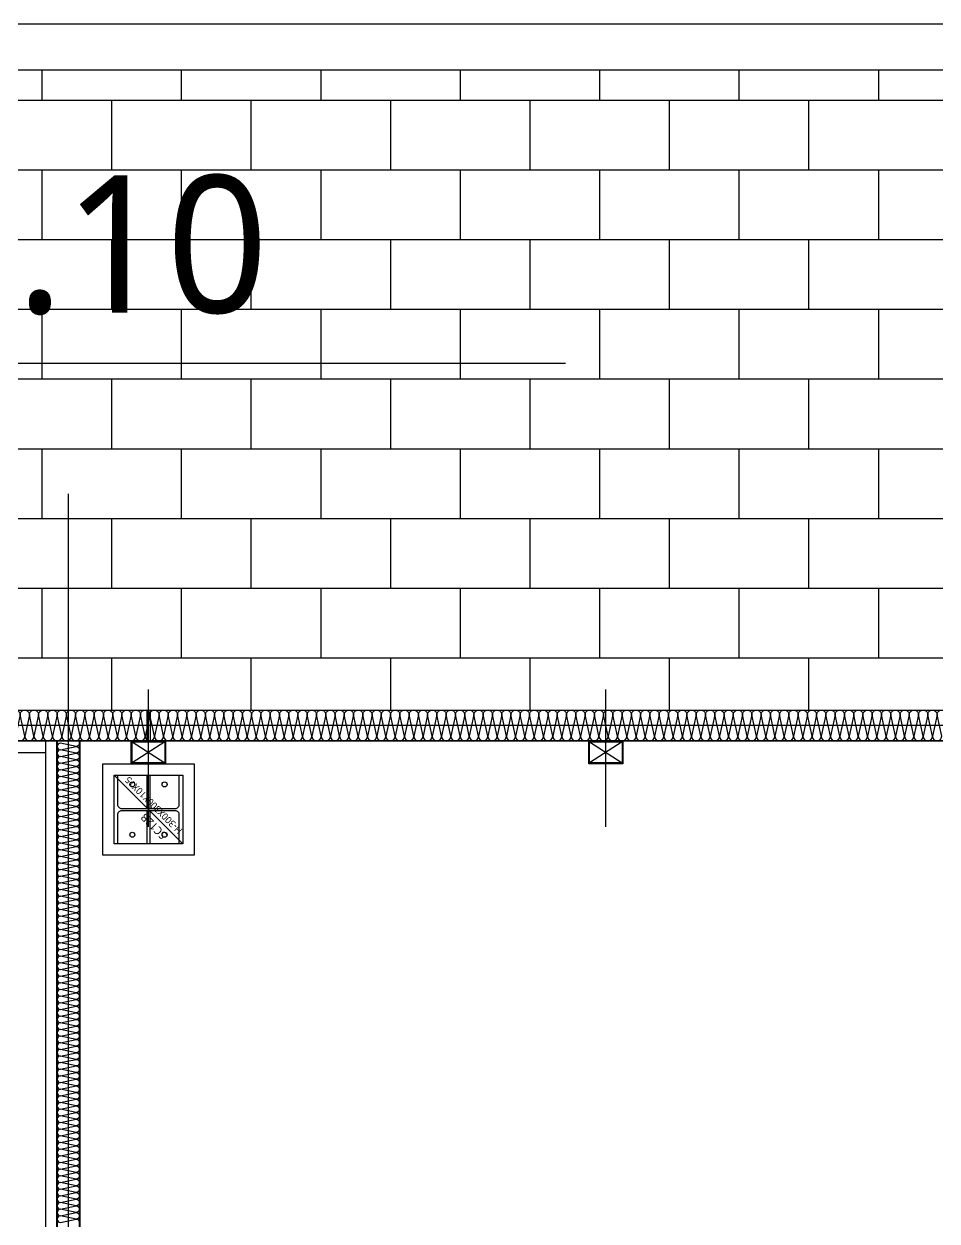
# Model space of a CAD drawing. Header units: millimetres. Extents: x 9 to 147, y 4 to 115.
# Drawn here: x 52.96 to 56.95, y 84.1 to 89.34 of the extents above; entities that cross this region are included whole.
import ezdxf
from ezdxf.enums import TextEntityAlignment as Align

# ---------------------------------------------------------------- set-up
doc = ezdxf.new("R2010")
doc.units = ezdxf.units.MM
doc.header["$LTSCALE"] = 200
doc.linetypes.add('XR-PLAN$0$CEN-GAUN', pattern=[32.2, 30, -1, 0.2, -1])
doc.layers.get('DEFPOINTS').update_dxf_attribs({"color": 137})
doc.layers.add('AREA', color=30, linetype='Continuous', plot=False)
doc.layers.add('SYM-LEVEL', color=252, linetype='Continuous', plot=False)
for name, color, linetype in [('XR-PLAN$0$01폴리에스터흡음재', 252, 'Continuous'), ('XR-PLAN$0$09GIRDER', 252, 'Continuous'), ('XR-PLAN$0$AA-WAXM-FRAM', 252, 'Continuous'), ('XR-PLAN$0$CEN', 252, 'XR-PLAN$0$CEN-GAUN'), ('XR-PLAN$0$ELE-4', 252, 'Continuous'), ('XR-PLAN$0$ELE-6', 252, 'Continuous'), ('XR-PLAN$0$HAT', 252, 'Continuous'), ('XR-PLAN$0$HAT-BRICK', 252, 'Continuous'), ('XR-PLAN$0$HAT-INS', 252, 'Continuous'), ('XR-PLAN$0$STEEL BASE', 252, 'Continuous'), ('XR-PLAN$0$메탈판넬-2', 252, 'Continuous'), ('XR-PLAN$0$방화', 252, 'Continuous')]:
    doc.layers.add(name, color=color, linetype=linetype)
doc.styles.add('XR-PLAN$0$스타일1', font='MALGUN_0.TTF')
doc.styles.add('스타일1', font='MALGUN_0.TTF')

# ---------------------------------------------------------------- blocks, each defined once
blk = doc.blocks.new('LEVEL1')
at = {"layer": 'SYM-LEVEL'}
h = blk.add_hatch(color=256, dxfattribs=at)
edge = h.paths.add_edge_path()
edge.add_ellipse((4.871, 0), major_axis=(1.768, 1.768), ratio=1, start_angle=405, end_angle=495)
edge.add_line((2.371, 0), (4.871, 0))
edge.add_line((4.871, 0), (4.871, 2.5))
edge = h.paths.add_edge_path()
edge.add_ellipse((4.871, 0), major_axis=(1.768, 1.768), ratio=1, start_angle=225, end_angle=315)
edge.add_line((7.371, 0), (4.871, 0))
edge.add_line((4.871, 0), (4.871, -2.5))
for p, q in [((4.871, 4.871), (4.871, -4.871)), ((0, 0), (9.741, 0)), ((9.071, 0), (31.801, 0))]:
    blk.add_line(p, q, dxfattribs=at)
blk.add_ellipse((4.871, 0), major_axis=(1.768, 1.768), ratio=1, start_param=5.497787, end_param=11.780972, dxfattribs=at)
at = {"layer": 'SYM-LEVEL', "style": '스타일1'}
for tag, p in [('1층-바닥마감', (8.157, 1.105)), ('EL-+100', (8.157, -3.928))]:
    blk.add_attdef(tag, p, '', height=3, dxfattribs=at)
blk = doc.blocks.new('*U95')
at = {"layer": 'XR-PLAN$0$HAT-INS'}
for points in [[(-10802.6, 0, -0.414214), (-10817.6, 15), (-10802.6, 85, 1), (-10832.6, 85), (-10817.6, 15, -0.414214), (-10832.6, 0, 0.414214)], [(-10772.6, 0, -0.414214), (-10787.6, 15), (-10772.6, 85, 1), (-10802.6, 85), (-10787.6, 15, -0.414214), (-10802.6, 0, 0.414214)], [(-10742.6, 0, -0.414214), (-10757.6, 15), (-10742.6, 85, 1), (-10772.6, 85), (-10757.6, 15, -0.414214), (-10772.6, 0, 0.414214)], [(-10712.6, 0, -0.414214), (-10727.6, 15), (-10712.6, 85, 1), (-10742.6, 85), (-10727.6, 15, -0.414214), (-10742.6, 0, 0.414214)], [(-10682.6, 0, -0.414214), (-10697.6, 15), (-10682.6, 85, 1), (-10712.6, 85), (-10697.6, 15, -0.414214), (-10712.6, 0, 0.414214)], [(-10652.6, 0, -0.414214), (-10667.6, 15), (-10652.6, 85, 1), (-10682.6, 85), (-10667.6, 15, -0.414214), (-10682.6, 0, 0.414214)], [(-10622.6, 0, -0.414214), (-10637.6, 15), (-10622.6, 85, 1), (-10652.6, 85), (-10637.6, 15, -0.414214), (-10652.6, 0, 0.414214)], [(-10592.6, 0, -0.414214), (-10607.6, 15), (-10592.6, 85, 1), (-10622.6, 85), (-10607.6, 15, -0.414214), (-10622.6, 0, 0.414214)], [(-10562.6, 0, -0.414214), (-10577.6, 15), (-10562.6, 85, 1), (-10592.6, 85), (-10577.6, 15, -0.414214), (-10592.6, 0, 0.414214)], [(-10532.6, 0, -0.414214), (-10547.6, 15), (-10532.6, 85, 1), (-10562.6, 85), (-10547.6, 15, -0.414214), (-10562.6, 0, 0.414214)], [(-10502.6, 0, -0.414214), (-10517.6, 15), (-10502.6, 85, 1), (-10532.6, 85), (-10517.6, 15, -0.414214), (-10532.6, 0, 0.414214)], [(-10472.6, 0, -0.414214), (-10487.6, 15), (-10472.6, 85, 1), (-10502.6, 85), (-10487.6, 15, -0.414214), (-10502.6, 0, 0.414214)], [(-10442.6, 0, -0.414214), (-10457.6, 15), (-10442.6, 85, 1), (-10472.6, 85), (-10457.6, 15, -0.414214), (-10472.6, 0, 0.414214)], [(-10412.6, 0, -0.414214), (-10427.6, 15), (-10412.6, 85, 1), (-10442.6, 85), (-10427.6, 15, -0.414214), (-10442.6, 0, 0.414214)], [(-10382.6, 0, -0.414214), (-10397.6, 15), (-10382.6, 85, 1), (-10412.6, 85), (-10397.6, 15, -0.414214), (-10412.6, 0, 0.414214)], [(-10352.6, 0, -0.414214), (-10367.6, 15), (-10352.6, 85, 1), (-10382.6, 85), (-10367.6, 15, -0.414214), (-10382.6, 0, 0.414214)], [(-10322.6, 0, -0.414214), (-10337.6, 15), (-10322.6, 85, 1), (-10352.6, 85), (-10337.6, 15, -0.414214), (-10352.6, 0, 0.414214)], [(-10292.6, 0, -0.414214), (-10307.6, 15), (-10292.6, 85, 1), (-10322.6, 85), (-10307.6, 15, -0.414214), (-10322.6, 0, 0.414214)], [(-10262.6, 0, -0.414214), (-10277.6, 15), (-10262.6, 85, 1), (-10292.6, 85), (-10277.6, 15, -0.414214), (-10292.6, 0, 0.414214)], [(-10232.6, 0, -0.414214), (-10247.6, 15), (-10232.6, 85, 1), (-10262.6, 85), (-10247.6, 15, -0.414214), (-10262.6, 0, 0.414214)], [(-10202.6, 0, -0.414214), (-10217.6, 15), (-10202.6, 85, 1), (-10232.6, 85), (-10217.6, 15, -0.414214), (-10232.6, 0, 0.414214)], [(-10172.6, 0, -0.414214), (-10187.6, 15), (-10172.6, 85, 1), (-10202.6, 85), (-10187.6, 15, -0.414214), (-10202.6, 0, 0.414214)], [(-10142.6, 0, -0.414214), (-10157.6, 15), (-10142.6, 85, 1), (-10172.6, 85), (-10157.6, 15, -0.414214), (-10172.6, 0, 0.414214)], [(-10112.6, 0, -0.414214), (-10127.6, 15), (-10112.6, 85, 1), (-10142.6, 85), (-10127.6, 15, -0.414214), (-10142.6, 0, 0.414214)], [(-10082.6, 0, -0.414214), (-10097.6, 15), (-10082.6, 85, 1), (-10112.6, 85), (-10097.6, 15, -0.414214), (-10112.6, 0, 0.414214)], [(-10052.6, 0, -0.414214), (-10067.6, 15), (-10052.6, 85, 1), (-10082.6, 85), (-10067.6, 15, -0.414214), (-10082.6, 0, 0.414214)], [(-10022.6, 0, -0.414214), (-10037.6, 15), (-10022.6, 85, 1), (-10052.6, 85), (-10037.6, 15, -0.414214), (-10052.6, 0, 0.414214)], [(-9992.6, 0, -0.414214), (-10007.6, 15), (-9992.6, 85, 1), (-10022.6, 85), (-10007.6, 15, -0.414214), (-10022.6, 0, 0.414214)], [(-9962.6, 0, -0.414214), (-9977.6, 15), (-9962.6, 85, 1), (-9992.6, 85), (-9977.6, 15, -0.414214), (-9992.6, 0, 0.414214)], [(-9932.6, 0, -0.414214), (-9947.6, 15), (-9932.6, 85, 1), (-9962.6, 85), (-9947.6, 15, -0.414214), (-9962.6, 0, 0.414214)], [(-9902.6, 0, -0.414214), (-9917.6, 15), (-9902.6, 85, 1), (-9932.6, 85), (-9917.6, 15, -0.414214), (-9932.6, 0, 0.414214)], [(-9872.6, 0, -0.414214), (-9887.6, 15), (-9872.6, 85, 1), (-9902.6, 85), (-9887.6, 15, -0.414214), (-9902.6, 0, 0.414214)], [(-9842.6, 0, -0.414214), (-9857.6, 15), (-9842.6, 85, 1), (-9872.6, 85), (-9857.6, 15, -0.414214), (-9872.6, 0, 0.414214)], [(-9812.6, 0, -0.414214), (-9827.6, 15), (-9812.6, 85, 1), (-9842.6, 85), (-9827.6, 15, -0.414214), (-9842.6, 0, 0.414214)], [(-9782.6, 0, -0.414214), (-9797.6, 15), (-9782.6, 85, 1), (-9812.6, 85), (-9797.6, 15, -0.414214), (-9812.6, 0, 0.414214)], [(-9752.6, 0, -0.414214), (-9767.6, 15), (-9752.6, 85, 1), (-9782.6, 85), (-9767.6, 15, -0.414214), (-9782.6, 0, 0.414214)], [(-9722.6, 0, -0.414214), (-9737.6, 15), (-9722.6, 85, 1), (-9752.6, 85), (-9737.6, 15, -0.414214), (-9752.6, 0, 0.414214)], [(-9692.6, 0, -0.414214), (-9707.6, 15), (-9692.6, 85, 1), (-9722.6, 85), (-9707.6, 15, -0.414214), (-9722.6, 0, 0.414214)], [(-9662.6, 0, -0.414214), (-9677.6, 15), (-9662.6, 85, 1), (-9692.6, 85), (-9677.6, 15, -0.414214), (-9692.6, 0, 0.414214)], [(-9632.6, 0, -0.414214), (-9647.6, 15), (-9632.6, 85, 1), (-9662.6, 85), (-9647.6, 15, -0.414214), (-9662.6, 0, 0.414214)], [(-9602.6, 0, -0.414214), (-9617.6, 15), (-9602.6, 85, 1), (-9632.6, 85), (-9617.6, 15, -0.414214), (-9632.6, 0, 0.414214)], [(-9572.6, 0, -0.414214), (-9587.6, 15), (-9572.6, 85, 1), (-9602.6, 85), (-9587.6, 15, -0.414214), (-9602.6, 0, 0.414214)], [(-9542.6, 0, -0.414214), (-9557.6, 15), (-9542.6, 85, 1), (-9572.6, 85), (-9557.6, 15, -0.414214), (-9572.6, 0, 0.414214)], [(-9512.6, 0, -0.414214), (-9527.6, 15), (-9512.6, 85, 1), (-9542.6, 85), (-9527.6, 15, -0.414214), (-9542.6, 0, 0.414214)], [(-9482.6, 0, -0.414214), (-9497.6, 15), (-9482.6, 85, 1), (-9512.6, 85), (-9497.6, 15, -0.414214), (-9512.6, 0, 0.414214)], [(-9452.6, 0, -0.414214), (-9467.6, 15), (-9452.6, 85, 1), (-9482.6, 85), (-9467.6, 15, -0.414214), (-9482.6, 0, 0.414214)], [(-9422.6, 0, -0.414214), (-9437.6, 15), (-9422.6, 85, 1), (-9452.6, 85), (-9437.6, 15, -0.414214), (-9452.6, 0, 0.414214)], [(-9392.6, 0, -0.414214), (-9407.6, 15), (-9392.6, 85, 1), (-9422.6, 85), (-9407.6, 15, -0.414214), (-9422.6, 0, 0.414214)], [(-9362.6, 0, -0.414214), (-9377.6, 15), (-9362.6, 85, 1), (-9392.6, 85), (-9377.6, 15, -0.414214), (-9392.6, 0, 0.414214)], [(-9332.6, 0, -0.414214), (-9347.6, 15), (-9332.6, 85, 1), (-9362.6, 85), (-9347.6, 15, -0.414214), (-9362.6, 0, 0.414214)], [(-9302.6, 0, -0.414214), (-9317.6, 15), (-9302.6, 85, 1), (-9332.6, 85), (-9317.6, 15, -0.414214), (-9332.6, 0, 0.414214)], [(-9272.6, 0, -0.414214), (-9287.6, 15), (-9272.6, 85, 1), (-9302.6, 85), (-9287.6, 15, -0.414214), (-9302.6, 0, 0.414214)], [(-9242.6, 0, -0.414214), (-9257.6, 15), (-9242.6, 85, 1), (-9272.6, 85), (-9257.6, 15, -0.414214), (-9272.6, 0, 0.414214)], [(-9212.6, 0, -0.414214), (-9227.6, 15), (-9212.6, 85, 1), (-9242.6, 85), (-9227.6, 15, -0.414214), (-9242.6, 0, 0.414214)], [(-9182.6, 0, -0.414214), (-9197.6, 15), (-9182.6, 85, 1), (-9212.6, 85), (-9197.6, 15, -0.414214), (-9212.6, 0, 0.414214)], [(-9152.6, 0, -0.414214), (-9167.6, 15), (-9152.6, 85, 1), (-9182.6, 85), (-9167.6, 15, -0.414214), (-9182.6, 0, 0.414214)], [(-9122.6, 0, -0.414214), (-9137.6, 15), (-9122.6, 85, 1), (-9152.6, 85), (-9137.6, 15, -0.414214), (-9152.6, 0, 0.414214)], [(-9092.6, 0, -0.414214), (-9107.6, 15), (-9092.6, 85, 1), (-9122.6, 85), (-9107.6, 15, -0.414214), (-9122.6, 0, 0.414214)], [(-9062.6, 0, -0.414214), (-9077.6, 15), (-9062.6, 85, 1), (-9092.6, 85), (-9077.6, 15, -0.414214), (-9092.6, 0, 0.414214)], [(-9032.6, 0, -0.414214), (-9047.6, 15), (-9032.6, 85, 1), (-9062.6, 85), (-9047.6, 15, -0.414214), (-9062.6, 0, 0.414214)], [(-9002.6, 0, -0.414214), (-9017.6, 15), (-9002.6, 85, 1), (-9032.6, 85), (-9017.6, 15, -0.414214), (-9032.6, 0, 0.414214)], [(-8972.6, 0, -0.414214), (-8987.6, 15), (-8972.6, 85, 1), (-9002.6, 85), (-8987.6, 15, -0.414214), (-9002.6, 0, 0.414214)], [(-8942.6, 0, -0.414214), (-8957.6, 15), (-8942.6, 85, 1), (-8972.6, 85), (-8957.6, 15, -0.414214), (-8972.6, 0, 0.414214)], [(-8912.6, 0, -0.414214), (-8927.6, 15), (-8912.6, 85, 1), (-8942.6, 85), (-8927.6, 15, -0.414214), (-8942.6, 0, 0.414214)], [(-8882.6, 0, -0.414214), (-8897.6, 15), (-8882.6, 85, 1), (-8912.6, 85), (-8897.6, 15, -0.414214), (-8912.6, 0, 0.414214)], [(-8852.6, 0, -0.414214), (-8867.6, 15), (-8852.6, 85, 1), (-8882.6, 85), (-8867.6, 15, -0.414214), (-8882.6, 0, 0.414214)], [(-8822.6, 0, -0.414214), (-8837.6, 15), (-8822.6, 85, 1), (-8852.6, 85), (-8837.6, 15, -0.414214), (-8852.6, 0, 0.414214)], [(-8792.6, 0, -0.414214), (-8807.6, 15), (-8792.6, 85, 1), (-8822.6, 85), (-8807.6, 15, -0.414214), (-8822.6, 0, 0.414214)], [(-8762.6, 0, -0.414214), (-8777.6, 15), (-8762.6, 85, 1), (-8792.6, 85), (-8777.6, 15, -0.414214), (-8792.6, 0, 0.414214)], [(-8732.6, 0, -0.414214), (-8747.6, 15), (-8732.6, 85, 1), (-8762.6, 85), (-8747.6, 15, -0.414214), (-8762.6, 0, 0.414214)], [(-8702.6, 0, -0.414214), (-8717.6, 15), (-8702.6, 85, 1), (-8732.6, 85), (-8717.6, 15, -0.414214), (-8732.6, 0, 0.414214)], [(-8672.6, 0, -0.414214), (-8687.6, 15), (-8672.6, 85, 1), (-8702.6, 85), (-8687.6, 15, -0.414214), (-8702.6, 0, 0.414214)], [(-8642.6, 0, -0.414214), (-8657.6, 15), (-8642.6, 85, 1), (-8672.6, 85), (-8657.6, 15, -0.414214), (-8672.6, 0, 0.414214)], [(-8612.6, 0, -0.414214), (-8627.6, 15), (-8612.6, 85, 1), (-8642.6, 85), (-8627.6, 15, -0.414214), (-8642.6, 0, 0.414214)], [(-8582.6, 0, -0.414214), (-8597.6, 15), (-8582.6, 85, 1), (-8612.6, 85), (-8597.6, 15, -0.414214), (-8612.6, 0, 0.414214)], [(-8552.6, 0, -0.414214), (-8567.6, 15), (-8552.6, 85, 1), (-8582.6, 85), (-8567.6, 15, -0.414214), (-8582.6, 0, 0.414214)], [(-8522.6, 0, -0.414214), (-8537.6, 15), (-8522.6, 85, 1), (-8552.6, 85), (-8537.6, 15, -0.414214), (-8552.6, 0, 0.414214)], [(-8492.6, 0, -0.414214), (-8507.6, 15), (-8492.6, 85, 1), (-8522.6, 85), (-8507.6, 15, -0.414214), (-8522.6, 0, 0.414214)], [(-8462.6, 0, -0.414214), (-8477.6, 15), (-8462.6, 85, 1), (-8492.6, 85), (-8477.6, 15, -0.414214), (-8492.6, 0, 0.414214)], [(-8432.6, 0, -0.414214), (-8447.6, 15), (-8432.6, 85, 1), (-8462.6, 85), (-8447.6, 15, -0.414214), (-8462.6, 0, 0.414214)], [(-8402.6, 0, -0.414214), (-8417.6, 15), (-8402.6, 85, 1), (-8432.6, 85), (-8417.6, 15, -0.414214), (-8432.6, 0, 0.414214)], [(-8372.6, 0, -0.414214), (-8387.6, 15), (-8372.6, 85, 1), (-8402.6, 85), (-8387.6, 15, -0.414214), (-8402.6, 0, 0.414214)], [(-8342.6, 0, -0.414214), (-8357.6, 15), (-8342.6, 85, 1), (-8372.6, 85), (-8357.6, 15, -0.414214), (-8372.6, 0, 0.414214)], [(-8312.6, 0, -0.414214), (-8327.6, 15), (-8312.6, 85, 1), (-8342.6, 85), (-8327.6, 15, -0.414214), (-8342.6, 0, 0.414214)], [(-8282.6, 0, -0.414214), (-8297.6, 15), (-8282.6, 85, 1), (-8312.6, 85), (-8297.6, 15, -0.414214), (-8312.6, 0, 0.414214)], [(-8252.6, 0, -0.414214), (-8267.6, 15), (-8252.6, 85, 1), (-8282.6, 85), (-8267.6, 15, -0.414214), (-8282.6, 0, 0.414214)], [(-8222.6, 0, -0.414214), (-8237.6, 15), (-8222.6, 85, 1), (-8252.6, 85), (-8237.6, 15, -0.414214), (-8252.6, 0, 0.414214)], [(-8192.6, 0, -0.414214), (-8207.6, 15), (-8192.6, 85, 1), (-8222.6, 85), (-8207.6, 15, -0.414214), (-8222.6, 0, 0.414214)], [(-8162.6, 0, -0.414214), (-8177.6, 15), (-8162.6, 85, 1), (-8192.6, 85), (-8177.6, 15, -0.414214), (-8192.6, 0, 0.414214)], [(-8132.6, 0, -0.414214), (-8147.6, 15), (-8132.6, 85, 1), (-8162.6, 85), (-8147.6, 15, -0.414214), (-8162.6, 0, 0.414214)], [(-8102.6, 0, -0.414214), (-8117.6, 15), (-8102.6, 85, 1), (-8132.6, 85), (-8117.6, 15, -0.414214), (-8132.6, 0, 0.414214)], [(-8072.6, 0, -0.414214), (-8087.6, 15), (-8072.6, 85, 1), (-8102.6, 85), (-8087.6, 15, -0.414214), (-8102.6, 0, 0.414214)], [(-8042.6, 0, -0.414214), (-8057.6, 15), (-8042.6, 85, 1), (-8072.6, 85), (-8057.6, 15, -0.414214), (-8072.6, 0, 0.414214)], [(-8012.6, 0, -0.414214), (-8027.6, 15), (-8012.6, 85, 1), (-8042.6, 85), (-8027.6, 15, -0.414214), (-8042.6, 0, 0.414214)], [(-7982.6, 0, -0.414214), (-7997.6, 15), (-7982.6, 85, 1), (-8012.6, 85), (-7997.6, 15, -0.414214), (-8012.6, 0, 0.414214)], [(-7952.6, 0, -0.414214), (-7967.6, 15), (-7952.6, 85, 1), (-7982.6, 85), (-7967.6, 15, -0.414214), (-7982.6, 0, 0.414214)], [(-7922.6, 0, -0.414214), (-7937.6, 15), (-7922.6, 85, 1), (-7952.6, 85), (-7937.6, 15, -0.414214), (-7952.6, 0, 0.414214)], [(-7892.6, 0, -0.414214), (-7907.6, 15), (-7892.6, 85, 1), (-7922.6, 85), (-7907.6, 15, -0.414214), (-7922.6, 0, 0.414214)], [(-7862.6, 0, -0.414214), (-7877.6, 15), (-7862.6, 85, 1), (-7892.6, 85), (-7877.6, 15, -0.414214), (-7892.6, 0, 0.414214)], [(-7832.6, 0, -0.414214), (-7847.6, 15), (-7832.6, 85, 1), (-7862.6, 85), (-7847.6, 15, -0.414214), (-7862.6, 0, 0.414214)]]:
    blk.add_lwpolyline(points, format="xyb", dxfattribs=at)
blk = doc.blocks.new('XR-PLAN$0$SQ-PIPE-100X100X4.5T')
at = {"layer": 'XR-PLAN$0$ELE-6'}
for p, q in [((-88.6, 7.5), (46.4, 7.5)), ((-88.6, -7.5), (46.4, -7.5))]:
    blk.add_line(p, q, dxfattribs=at)
at = {"layer": 'XR-PLAN$0$HAT'}
blk.add_circle((-68.6, 0), 7.5, dxfattribs=at)
blk.add_arc((-101.6, 0), 15.1, 330.1372, 29.8628, dxfattribs=at)
at = {"layer": 'XR-PLAN$0$방화'}
blk.add_lwpolyline([(411.4, 0), (-178.6, 0)], dxfattribs=at)
blk = doc.blocks.new('XR-PLAN$0$SQ-PIPE-100X100X4.5TS')
at = {"layer": 'XR-PLAN$0$AA-WAXM-FRAM'}
for p, q in [((-71, 4), (71, 96)), ((71, 4), (-71, 96))]:
    blk.add_line(p, q, dxfattribs=at)
for points in [[(75, 0), (75, 100), (-75, 100), (-75, 0)], [(71, 4), (71, 96), (-71, 96), (-71, 4)]]:
    blk.add_lwpolyline(points, close=True, dxfattribs=at)
at = {"layer": 'XR-PLAN$0$방화'}
blk.add_lwpolyline([(0, 375), (0, -225)], dxfattribs=at)
blk = doc.blocks.new('XR-PLAN$0$X-PIPE-1PL')
at = {"layer": 'XR-PLAN$0$AA-WAXM-FRAM', "xscale": -1.000000000000004, "rotation": 90}
blk.add_blockref('XR-PLAN$0$SQ-PIPE-100X100X4.5T', (12000, 346.4), dxfattribs=at)
at = {"layer": 'XR-PLAN$0$메탈판넬-2', "xscale": -1, "rotation": 180}
for p in [(12000, 300), (14000, 300)]:
    blk.add_blockref('XR-PLAN$0$SQ-PIPE-100X100X4.5TS', p, dxfattribs=at)
blk = doc.blocks.new('XR-PLAN$0$S-SC12B')
at = {"layer": 'DEFPOINTS'}
blk.add_line((-150, -150), (150, 150), dxfattribs=at)
blk.add_lwpolyline([(-150, 150), (150, 150), (150, -150), (-150, -150)], close=True, dxfattribs=at)
at = {"layer": 'XR-PLAN$0$09GIRDER'}
blk.add_lwpolyline([(-150, -150), (-150, -135), (-23, -135, 0.414214), (-5, -117), (-5, 117, 0.414214), (-23, 135), (-150, 135), (-150, 150), (150, 150), (150, 135), (23, 135, 0.414214), (5, 117), (5, -117, 0.414214), (23, -135), (150, -135), (150, -150)], format="xyb", close=True, dxfattribs=at)
at = {"layer": 'XR-PLAN$0$STEEL BASE'}
for points in [[(-200, 200), (200, 200), (200, -200), (-200, -200)], [(-150, 6), (-5, 6), (-5, -6), (-150, -6)], [(5, 6), (150, 6), (150, -6), (5, -6)]]:
    blk.add_lwpolyline(points, close=True, dxfattribs=at)
for centre in [(-110, 70.5), (110, 70.5), (-110, -70.5), (110, -70.5)]:
    blk.add_circle(centre, 11, dxfattribs=at)
at = {"layer": 'DEFPOINTS', "style": 'XR-PLAN$0$스타일1'}
blk.add_text('H-300X300X10X15', height=30, rotation=45, dxfattribs=at).set_placement((18.7, -22.5), align=Align.MIDDLE_CENTER)
blk.add_text('SC12B', height=35, rotation=45, dxfattribs=at).set_placement((-108.6, -82.9))
blk = doc.blocks.new('XR-PLAN$0$x-stu-1Fcol')
at = {"rotation": 90}
blk.add_blockref('XR-PLAN$0$S-SC12B', (12000, 0), dxfattribs=at)
blk = doc.blocks.new('*U146')
at = {"layer": 'XR-PLAN$0$HAT-INS'}
for points in [[(-10872.1, 0, -0.414214), (-10887.1, 15), (-10872.1, 85, 1), (-10902.1, 85), (-10887.1, 15, -0.414214), (-10902.1, 0, 0.414214)], [(-10842.1, 0, -0.414214), (-10857.1, 15), (-10842.1, 85, 1), (-10872.1, 85), (-10857.1, 15, -0.414214), (-10872.1, 0, 0.414214)], [(-10812.1, 0, -0.414214), (-10827.1, 15), (-10812.1, 85, 1), (-10842.1, 85), (-10827.1, 15, -0.414214), (-10842.1, 0, 0.414214)], [(-10782.1, 0, -0.414214), (-10797.1, 15), (-10782.1, 85, 1), (-10812.1, 85), (-10797.1, 15, -0.414214), (-10812.1, 0, 0.414214)], [(-10752.1, 0, -0.414214), (-10767.1, 15), (-10752.1, 85, 1), (-10782.1, 85), (-10767.1, 15, -0.414214), (-10782.1, 0, 0.414214)], [(-10722.1, 0, -0.414214), (-10737.1, 15), (-10722.1, 85, 1), (-10752.1, 85), (-10737.1, 15, -0.414214), (-10752.1, 0, 0.414214)], [(-10692.1, 0, -0.414214), (-10707.1, 15), (-10692.1, 85, 1), (-10722.1, 85), (-10707.1, 15, -0.414214), (-10722.1, 0, 0.414214)], [(-10662.1, 0, -0.414214), (-10677.1, 15), (-10662.1, 85, 1), (-10692.1, 85), (-10677.1, 15, -0.414214), (-10692.1, 0, 0.414214)], [(-10632.1, 0, -0.414214), (-10647.1, 15), (-10632.1, 85, 1), (-10662.1, 85), (-10647.1, 15, -0.414214), (-10662.1, 0, 0.414214)], [(-10602.1, 0, -0.414214), (-10617.1, 15), (-10602.1, 85, 1), (-10632.1, 85), (-10617.1, 15, -0.414214), (-10632.1, 0, 0.414214)], [(-10572.1, 0, -0.414214), (-10587.1, 15), (-10572.1, 85, 1), (-10602.1, 85), (-10587.1, 15, -0.414214), (-10602.1, 0, 0.414214)], [(-10542.1, 0, -0.414214), (-10557.1, 15), (-10542.1, 85, 1), (-10572.1, 85), (-10557.1, 15, -0.414214), (-10572.1, 0, 0.414214)], [(-10512.1, 0, -0.414214), (-10527.1, 15), (-10512.1, 85, 1), (-10542.1, 85), (-10527.1, 15, -0.414214), (-10542.1, 0, 0.414214)], [(-10482.1, 0, -0.414214), (-10497.1, 15), (-10482.1, 85, 1), (-10512.1, 85), (-10497.1, 15, -0.414214), (-10512.1, 0, 0.414214)], [(-10452.1, 0, -0.414214), (-10467.1, 15), (-10452.1, 85, 1), (-10482.1, 85), (-10467.1, 15, -0.414214), (-10482.1, 0, 0.414214)], [(-10422.1, 0, -0.414214), (-10437.1, 15), (-10422.1, 85, 1), (-10452.1, 85), (-10437.1, 15, -0.414214), (-10452.1, 0, 0.414214)], [(-10392.1, 0, -0.414214), (-10407.1, 15), (-10392.1, 85, 1), (-10422.1, 85), (-10407.1, 15, -0.414214), (-10422.1, 0, 0.414214)], [(-10362.1, 0, -0.414214), (-10377.1, 15), (-10362.1, 85, 1), (-10392.1, 85), (-10377.1, 15, -0.414214), (-10392.1, 0, 0.414214)], [(-10332.1, 0, -0.414214), (-10347.1, 15), (-10332.1, 85, 1), (-10362.1, 85), (-10347.1, 15, -0.414214), (-10362.1, 0, 0.414214)], [(-10302.1, 0, -0.414214), (-10317.1, 15), (-10302.1, 85, 1), (-10332.1, 85), (-10317.1, 15, -0.414214), (-10332.1, 0, 0.414214)], [(-10272.1, 0, -0.414214), (-10287.1, 15), (-10272.1, 85, 1), (-10302.1, 85), (-10287.1, 15, -0.414214), (-10302.1, 0, 0.414214)], [(-10242.1, 0, -0.414214), (-10257.1, 15), (-10242.1, 85, 1), (-10272.1, 85), (-10257.1, 15, -0.414214), (-10272.1, 0, 0.414214)], [(-10212.1, 0, -0.414214), (-10227.1, 15), (-10212.1, 85, 1), (-10242.1, 85), (-10227.1, 15, -0.414214), (-10242.1, 0, 0.414214)], [(-10182.1, 0, -0.414214), (-10197.1, 15), (-10182.1, 85, 1), (-10212.1, 85), (-10197.1, 15, -0.414214), (-10212.1, 0, 0.414214)], [(-10152.1, 0, -0.414214), (-10167.1, 15), (-10152.1, 85, 1), (-10182.1, 85), (-10167.1, 15, -0.414214), (-10182.1, 0, 0.414214)], [(-10122.1, 0, -0.414214), (-10137.1, 15), (-10122.1, 85, 1), (-10152.1, 85), (-10137.1, 15, -0.414214), (-10152.1, 0, 0.414214)], [(-10092.1, 0, -0.414214), (-10107.1, 15), (-10092.1, 85, 1), (-10122.1, 85), (-10107.1, 15, -0.414214), (-10122.1, 0, 0.414214)], [(-10062.1, 0, -0.414214), (-10077.1, 15), (-10062.1, 85, 1), (-10092.1, 85), (-10077.1, 15, -0.414214), (-10092.1, 0, 0.414214)], [(-10032.1, 0, -0.414214), (-10047.1, 15), (-10032.1, 85, 1), (-10062.1, 85), (-10047.1, 15, -0.414214), (-10062.1, 0, 0.414214)], [(-10002.1, 0, -0.414214), (-10017.1, 15), (-10002.1, 85, 1), (-10032.1, 85), (-10017.1, 15, -0.414214), (-10032.1, 0, 0.414214)], [(-9972.1, 0, -0.414214), (-9987.1, 15), (-9972.1, 85, 1), (-10002.1, 85), (-9987.1, 15, -0.414214), (-10002.1, 0, 0.414214)], [(-9942.1, 0, -0.414214), (-9957.1, 15), (-9942.1, 85, 1), (-9972.1, 85), (-9957.1, 15, -0.414214), (-9972.1, 0, 0.414214)], [(-9912.1, 0, -0.414214), (-9927.1, 15), (-9912.1, 85, 1), (-9942.1, 85), (-9927.1, 15, -0.414214), (-9942.1, 0, 0.414214)], [(-9882.1, 0, -0.414214), (-9897.1, 15), (-9882.1, 85, 1), (-9912.1, 85), (-9897.1, 15, -0.414214), (-9912.1, 0, 0.414214)], [(-9852.1, 0, -0.414214), (-9867.1, 15), (-9852.1, 85, 1), (-9882.1, 85), (-9867.1, 15, -0.414214), (-9882.1, 0, 0.414214)], [(-9822.1, 0, -0.414214), (-9837.1, 15), (-9822.1, 85, 1), (-9852.1, 85), (-9837.1, 15, -0.414214), (-9852.1, 0, 0.414214)], [(-9792.1, 0, -0.414214), (-9807.1, 15), (-9792.1, 85, 1), (-9822.1, 85), (-9807.1, 15, -0.414214), (-9822.1, 0, 0.414214)], [(-9762.1, 0, -0.414214), (-9777.1, 15), (-9762.1, 85, 1), (-9792.1, 85), (-9777.1, 15, -0.414214), (-9792.1, 0, 0.414214)], [(-9732.1, 0, -0.414214), (-9747.1, 15), (-9732.1, 85, 1), (-9762.1, 85), (-9747.1, 15, -0.414214), (-9762.1, 0, 0.414214)], [(-9702.1, 0, -0.414214), (-9717.1, 15), (-9702.1, 85, 1), (-9732.1, 85), (-9717.1, 15, -0.414214), (-9732.1, 0, 0.414214)], [(-9672.1, 0, -0.414214), (-9687.1, 15), (-9672.1, 85, 1), (-9702.1, 85), (-9687.1, 15, -0.414214), (-9702.1, 0, 0.414214)], [(-9642.1, 0, -0.414214), (-9657.1, 15), (-9642.1, 85, 1), (-9672.1, 85), (-9657.1, 15, -0.414214), (-9672.1, 0, 0.414214)], [(-9612.1, 0, -0.414214), (-9627.1, 15), (-9612.1, 85, 1), (-9642.1, 85), (-9627.1, 15, -0.414214), (-9642.1, 0, 0.414214)], [(-9582.1, 0, -0.414214), (-9597.1, 15), (-9582.1, 85, 1), (-9612.1, 85), (-9597.1, 15, -0.414214), (-9612.1, 0, 0.414214)], [(-9552.1, 0, -0.414214), (-9567.1, 15), (-9552.1, 85, 1), (-9582.1, 85), (-9567.1, 15, -0.414214), (-9582.1, 0, 0.414214)], [(-9522.1, 0, -0.414214), (-9537.1, 15), (-9522.1, 85, 1), (-9552.1, 85), (-9537.1, 15, -0.414214), (-9552.1, 0, 0.414214)], [(-9492.1, 0, -0.414214), (-9507.1, 15), (-9492.1, 85, 1), (-9522.1, 85), (-9507.1, 15, -0.414214), (-9522.1, 0, 0.414214)], [(-9462.1, 0, -0.414214), (-9477.1, 15), (-9462.1, 85, 1), (-9492.1, 85), (-9477.1, 15, -0.414214), (-9492.1, 0, 0.414214)], [(-9432.1, 0, -0.414214), (-9447.1, 15), (-9432.1, 85, 1), (-9462.1, 85), (-9447.1, 15, -0.414214), (-9462.1, 0, 0.414214)], [(-9402.1, 0, -0.414214), (-9417.1, 15), (-9402.1, 85, 1), (-9432.1, 85), (-9417.1, 15, -0.414214), (-9432.1, 0, 0.414214)], [(-9372.1, 0, -0.414214), (-9387.1, 15), (-9372.1, 85, 1), (-9402.1, 85), (-9387.1, 15, -0.414214), (-9402.1, 0, 0.414214)], [(-9342.1, 0, -0.414214), (-9357.1, 15), (-9342.1, 85, 1), (-9372.1, 85), (-9357.1, 15, -0.414214), (-9372.1, 0, 0.414214)], [(-9312.1, 0, -0.414214), (-9327.1, 15), (-9312.1, 85, 1), (-9342.1, 85), (-9327.1, 15, -0.414214), (-9342.1, 0, 0.414214)], [(-9282.1, 0, -0.414214), (-9297.1, 15), (-9282.1, 85, 1), (-9312.1, 85), (-9297.1, 15, -0.414214), (-9312.1, 0, 0.414214)], [(-9252.1, 0, -0.414214), (-9267.1, 15), (-9252.1, 85, 1), (-9282.1, 85), (-9267.1, 15, -0.414214), (-9282.1, 0, 0.414214)], [(-9222.1, 0, -0.414214), (-9237.1, 15), (-9222.1, 85, 1), (-9252.1, 85), (-9237.1, 15, -0.414214), (-9252.1, 0, 0.414214)], [(-9192.1, 0, -0.414214), (-9207.1, 15), (-9192.1, 85, 1), (-9222.1, 85), (-9207.1, 15, -0.414214), (-9222.1, 0, 0.414214)], [(-9162.1, 0, -0.414214), (-9177.1, 15), (-9162.1, 85, 1), (-9192.1, 85), (-9177.1, 15, -0.414214), (-9192.1, 0, 0.414214)], [(-9132.1, 0, -0.414214), (-9147.1, 15), (-9132.1, 85, 1), (-9162.1, 85), (-9147.1, 15, -0.414214), (-9162.1, 0, 0.414214)], [(-9102.1, 0, -0.414214), (-9117.1, 15), (-9102.1, 85, 1), (-9132.1, 85), (-9117.1, 15, -0.414214), (-9132.1, 0, 0.414214)], [(-9072.1, 0, -0.414214), (-9087.1, 15), (-9072.1, 85, 1), (-9102.1, 85), (-9087.1, 15, -0.414214), (-9102.1, 0, 0.414214)], [(-9042.1, 0, -0.414214), (-9057.1, 15), (-9042.1, 85, 1), (-9072.1, 85), (-9057.1, 15, -0.414214), (-9072.1, 0, 0.414214)], [(-9012.1, 0, -0.414214), (-9027.1, 15), (-9012.1, 85, 1), (-9042.1, 85), (-9027.1, 15, -0.414214), (-9042.1, 0, 0.414214)], [(-8982.1, 0, -0.414214), (-8997.1, 15), (-8982.1, 85, 1), (-9012.1, 85), (-8997.1, 15, -0.414214), (-9012.1, 0, 0.414214)], [(-8952.1, 0, -0.414214), (-8967.1, 15), (-8952.1, 85, 1), (-8982.1, 85), (-8967.1, 15, -0.414214), (-8982.1, 0, 0.414214)], [(-8922.1, 0, -0.414214), (-8937.1, 15), (-8922.1, 85, 1), (-8952.1, 85), (-8937.1, 15, -0.414214), (-8952.1, 0, 0.414214)], [(-8892.1, 0, -0.414214), (-8907.1, 15), (-8892.1, 85, 1), (-8922.1, 85), (-8907.1, 15, -0.414214), (-8922.1, 0, 0.414214)], [(-8862.1, 0, -0.414214), (-8877.1, 15), (-8862.1, 85, 1), (-8892.1, 85), (-8877.1, 15, -0.414214), (-8892.1, 0, 0.414214)], [(-8832.1, 0, -0.414214), (-8847.1, 15), (-8832.1, 85, 1), (-8862.1, 85), (-8847.1, 15, -0.414214), (-8862.1, 0, 0.414214)], [(-8802.1, 0, -0.414214), (-8817.1, 15), (-8802.1, 85, 1), (-8832.1, 85), (-8817.1, 15, -0.414214), (-8832.1, 0, 0.414214)], [(-8772.1, 0, -0.414214), (-8787.1, 15), (-8772.1, 85, 1), (-8802.1, 85), (-8787.1, 15, -0.414214), (-8802.1, 0, 0.414214)], [(-8742.1, 0, -0.414214), (-8757.1, 15), (-8742.1, 85, 1), (-8772.1, 85), (-8757.1, 15, -0.414214), (-8772.1, 0, 0.414214)]]:
    blk.add_lwpolyline(points, format="xyb", dxfattribs=at)

msp = doc.modelspace()

# ---------------------------------------------------------------- hatches: boundary and pattern name
at = {"layer": 'XR-PLAN$0$HAT-BRICK'}
h = msp.add_hatch(dxfattribs=at)
h.set_pattern_fill('AR-B816', color=256, scale=0.0015)
edge = h.paths.add_edge_path()
edge.add_arc((39.565, 70.9), 1.3, 180, 270)
edge.add_line((39.565, 69.6), (41.065, 69.6))
edge.add_line((41.065, 69.6), (41.065, 86.335))
edge.add_line((41.065, 86.335), (60.73, 86.335))
edge.add_line((60.73, 86.335), (60.73, 87.835))
edge.add_arc((59.43, 87.835), 1.3, 0, 90)
edge.add_line((59.43, 89.135), (39.565, 89.135))
edge.add_arc((39.565, 87.835), 1.3, 90, 180)
edge.add_line((38.265, 87.835), (38.265, 70.9))

# ---------------------------------------------------------------- linework, layer by layer
at = {"layer": 'AREA'}
msp.add_lwpolyline([(113.1675, 86.2675), (41.1325, 86.2675), (41.1325, 42.5327), (113.1675, 42.5327)], close=True, dxfattribs=at)
at = {"layer": 'XR-PLAN$0$01폴리에스터흡음재'}
for points in [[(53.05, 86.2), (53.05, 74.9), (53.25, 74.9)], [(47.8, 72.65), (41.25, 72.65), (41.25, 86.15), (53.05, 86.15)]]:
    msp.add_lwpolyline(points, dxfattribs=at)
at = {"layer": 'XR-PLAN$0$AA-WAXM-FRAM'}
msp.add_lwpolyline([(57.8, 86.2), (41.2, 86.2), (41.2, 42.6), (48.61, 42.6)], dxfattribs=at)
at = {"layer": 'XR-PLAN$0$CEN'}
msp.add_line((53.15, 72.1866), (53.15, 87.2809), dxfattribs=at)
at = {"layer": 'XR-PLAN$0$ELE-4'}
msp.add_lwpolyline([(53.2, 77.575), (53.1, 77.575), (53.1, 86.2), (53.2, 86.2), (53.2, 77.575)], dxfattribs=at)
at = {"layer": 'XR-PLAN$0$ELE-4', "ltscale": 253}
msp.add_lwpolyline([(53.19, 77.575), (53.19, 77.5766), (53.1984, 77.5766), (53.1984, 86.1984), (53.1016, 86.1984), (53.1016, 77.5766), (53.11, 77.5766), (53.11, 77.575)], dxfattribs=at)
at = {"layer": 'XR-PLAN$0$ELE-6'}
for p, q in [((39.565, 89.335), (59.43, 89.335)), ((39.565, 89.135), (59.43, 89.135)), ((41.065, 86.335), (57.93, 86.335)), ((41.25, 86.2), (57.995, 86.2))]:
    msp.add_line(p, q, dxfattribs=at)

# ---------------------------------------------------------------- block references
at = {"xscale": 0.001, "yscale": 0.001, "zscale": 0.001}
for name in ['XR-PLAN$0$X-PIPE-1PL', 'XR-PLAN$0$x-stu-1Fcol']:
    msp.add_blockref(name, (41.5, 85.9), dxfattribs=at)
at = {"layer": 'SYM-LEVEL'}
ref = msp.add_blockref('LEVEL1', (48.9636, 87.8516), dxfattribs=dict(at, xscale=0.2000000000000001, yscale=0.2000000000000001, zscale=0.2000000000000001))
ref.add_attrib('1층-바닥마감', 'FH+94.10', (50.595, 88.0727), dxfattribs={"height": 0.6, "style": '스타일1'})
at = {"layer": 'XR-PLAN$0$HAT-INS'}
for name, p, xscale, yscale, zscale, rotation in [('*U95', (42.3445, 86.335), 0.00135, 0.00135, 0.00135, 180), ('*U146', (53.1984, 94.67), 0.0009700000000000003, 0.0009700000000000003, 0.0009700000000000003, 90)]:
    msp.add_blockref(name, p, dxfattribs=dict(at, xscale=xscale, yscale=yscale, zscale=zscale, rotation=rotation))

doc.saveas('drawing.dxf')
